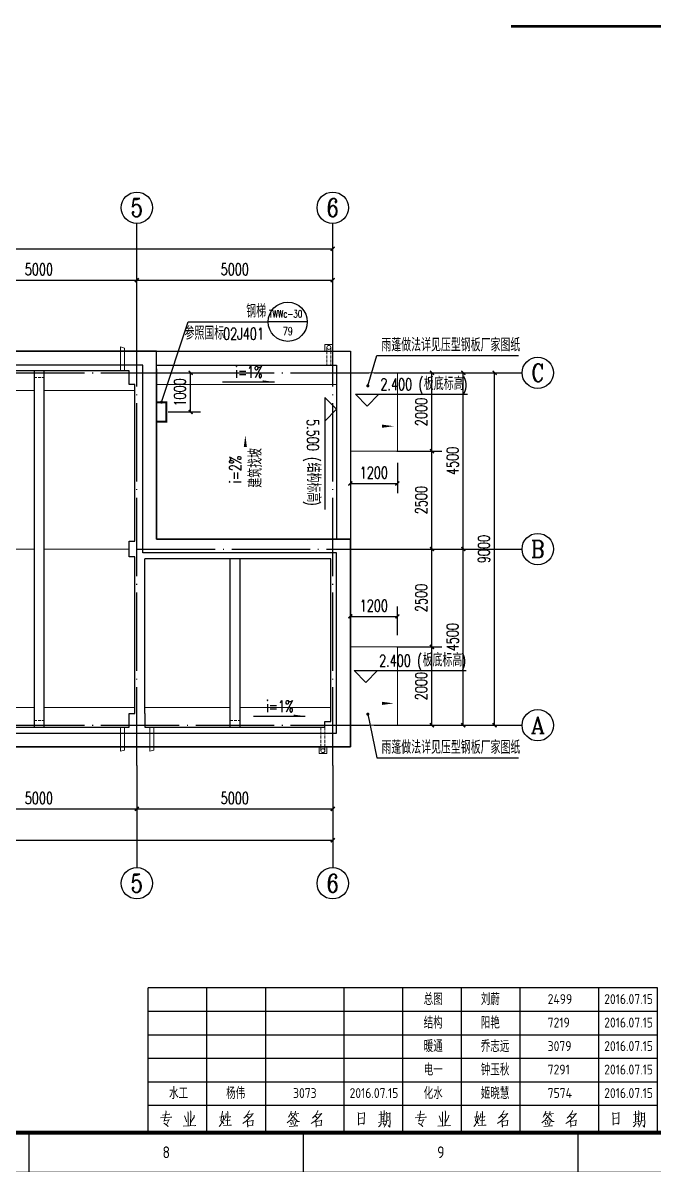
# Model space of a CAD drawing. Extents: x 170390 to 475615, y -37034 to 38097.
# Drawn here: x 340554 to 356663, y -30937 to -1593 of the extents above; entities that cross this region are included whole.
import ezdxf
from ezdxf.enums import TextEntityAlignment as Align

# ---------------------------------------------------------------- set-up
doc = ezdxf.new("R2010")
doc.units = 0
doc.header["$LTSCALE"] = 1000
doc.header["$MEASUREMENT"] = 0
doc.linetypes.add('DASH', pattern=[0.35, 0.25, -0.1])
doc.linetypes.add('DOTE', pattern=[2.42, 2, -0.2, 0.02, -0.2])
doc.layers.get('0').update_dxf_attribs({"color": 8})
doc.layers.get('Defpoints').update_dxf_attribs({"color": 8})
for name, color, linetype in [('AXIS', 8, 'Continuous'), ('AXIS_TEXT', 8, 'Continuous'), ('DIM_ELEV', 8, 'Continuous'), ('DIM_IDEN', 8, 'Continuous'), ('DIM_LEAD', 8, 'Continuous'), ('DIM_SYMB', 8, 'Continuous'), ('DOTE', 8, 'DOTE'), ('HQ1', 8, 'Continuous'), ('HQ2', 8, 'Continuous'), ('PUB_DIM', 8, 'Continuous'), ('PUB_TEXT', 8, 'Continuous'), ('WALL', 8, 'Continuous')]:
    doc.layers.add(name, color=color, linetype=linetype)
for name, color, linetype, lineweight in [('屋面', 8, 'Continuous', 20), ('建筑看线', 8, 'Continuous', 18), ('水', 8, 'Continuous', 18)]:
    doc.layers.add(name, color=color, linetype=linetype, lineweight=lineweight)
doc.styles.add('_TCH_AXIS', font='COMPLEX.shx', dxfattribs={"bigfont": 'dxt.shx'})
doc.styles.add('_TCH_DIM', font='SIMPLEX', dxfattribs={"bigfont": 'GBCBIG'})
doc.styles.add('_TCH_DIM_T3', font='SIMPLEX', dxfattribs={"width": 0.705882, "bigfont": 'GBCBIG'})
doc.styles.add('COMPLEX', font='COMPLEX')
doc.styles.add('DXT', font='geditxt.shx', dxfattribs={"width": 0.7, "bigfont": 'dxt.shx'})
doc.styles.get("Standard").update_dxf_attribs({"font": 'GBENOR', "bigfont": 'GBCBIG'})
doc.dimstyles.new('_TCH_ARCH&&100', dxfattribs={"dimtxt": 297.5, "dimasz": 100, "dimexe": 250, "dimexo": 300, "dimgap": 126.25, "dimtad": 1, "dimdec": 0, "dimzin": 0, "dimdsep": 46, "dimtxsty": '_TCH_DIM_T3', "dimblk": 'ARCHTICK', "dimcen": 0.09, "dimclrt": 7, "dimazin": 2, "dimtfac": 1, "dimtdec": 0, "dimtix": 1, "dimtmove": 2, "dimatfit": 3, "dimldrblk": 'ARCHTICK', "dimfxl": 0, "dimtolj": 1, "dimtzin": 0, "dimarcsym": 0})

# ---------------------------------------------------------------- blocks, each defined once
blk = doc.blocks.new('GEDI_WK_A1')
at = {"color": 3}
for p, q in [((490.58, 0), (490.58, 10)), ((560.67, 0), (560.67, 10)), ((630.75, 0), (630.75, 10))]:
    blk.add_line(p, q, dxfattribs=at)
for points, const_width in [([(0, 0), (841, 0), (841, 594), (0, 594)], 0.1), ([(25, 10), (831, 10), (831, 584), (25, 584)], 1)]:
    blk.add_lwpolyline(points, close=True, dxfattribs=dict(at, const_width=const_width))
for s, p in [('8', (525.62, 5)), ('9', (595.71, 5))]:
    blk.add_text(s, height=3, dxfattribs=at).set_placement(p, align=Align.MIDDLE)
blk = doc.blocks.new('GEDI_HQ1_2012')
at = {"layer": 'HQ1', "color": 2}
for p, q in [((0, 37), (-65, 37)), ((-65, 0), (-65, 37)), ((-50, 0), (-50, 37)), ((-35, 0), (-35, 37)), ((-15, 0), (-15, 37)), ((0, 0), (0, 37)), ((-65, 31), (0, 31)), ((-65, 25), (0, 25)), ((-65, 19), (0, 19)), ((-65, 13), (0, 13)), ((-65, 7), (0, 7)), ((0, 0), (0, 7)), ((-65, 0), (0, 0))]:
    blk.add_line(p, q, dxfattribs=at)
at = {"layer": 'HQ1', "color": 7, "lineweight": 0}
for points in [[(-61.84, 3.75), (-58.95, 3.96), (-59.09, 3.99), (-59.26, 3.96)], [(-61.32, 4.51), (-59.5, 4.74), (-59.61, 4.74), (-59.81, 4.67)], [(-60.48, 5.59), (-60.45, 5.32), (-60.68, 4.06), (-60.94, 2.94), (-61, 3), (-59.61, 3.24), (-59.64, 3.34), (-60.33, 1.98)], [(-55.7, 4.3), (-55.3, 3.17), (-55.24, 2.8)], [(-54.89, 5.32), (-54.83, 5.02), (-54.83, 1.71)], [(-54.16, 5.56), (-54.1, 5.29), (-54.16, 1.74)], [(-53.24, 4.44), (-53.3, 3.99), (-53.67, 3.34), (-54.13, 2.66)], [(-45.7, 4.4), (-45.7, 4.26), (-45.81, 3.69), (-45.9, 3.24), (-45.95, 2.94), (-46.07, 2.69), (-46.25, 2.39), (-46.42, 2.12), (-46.62, 1.84), (-46.85, 1.57)], [(-46.82, 3.96), (-45.72, 4.09)], [(-46.04, 5.53), (-46.04, 5.36), (-46.48, 3), (-46.3, 2.9), (-46.1, 2.73), (-45.92, 2.59), (-45.78, 2.42), (-45.7, 2.25)], [(-45.12, 4.88), (-45.12, 4.64), (-45.26, 3.99), (-45.4, 3.58), (-45.58, 3.21)], [(-45.29, 3), (-44.07, 3.17), (-44.22, 3.17), (-44.36, 3.11)], [(-45.17, 3.96), (-44.02, 4.06), (-44.1, 4.09), (-44.27, 4.06)], [(-44.71, 5.53), (-44.68, 5.32), (-44.74, 1.88)], [(-39.56, 4.64), (-39.47, 4.61), (-38.17, 4.84), (-38.25, 4.91), (-38.49, 4.57), (-38.74, 4.2), (-39.01, 3.89), (-39.3, 3.58), (-39.62, 3.27), (-39.96, 2.97), (-40.34, 2.69), (-40.4, 2.66), (-40.63, 2.52), (-40.86, 2.36)], [(-39.15, 5.7), (-39.18, 5.46), (-39.53, 4.91), (-39.73, 4.57), (-39.96, 4.26), (-40.25, 3.92), (-40.54, 3.69)], [(-39.88, 4.26), (-39.82, 4.23), (-39.5, 3.92), (-39.47, 3.75), (-39.59, 3.99)], [(-39.73, 3.04), (-39.67, 2.94), (-39.62, 2.08), (-39.59, 1.98), (-39.59, 1.37), (-39.62, 1.64), (-39.62, 1.74), (-38.19, 1.91), (-38.22, 1.91), (-38.37, 1.91), (-38.22, 3.17), (-38.17, 3.11), (-38.25, 3.07), (-39.64, 2.87)], [(-27.95, 4.37), (-27.98, 4.2), (-28.44, 3.58), (-28.47, 3.51), (-28.7, 3.21), (-29.11, 2.83), (-29.31, 2.66), (-29.51, 2.49)], [(-28.5, 5.49), (-28.53, 5.26), (-28.76, 4.74), (-28.96, 4.33), (-29.2, 3.99)], [(-28.73, 4.81), (-27.89, 4.91)], [(-28.53, 4.78), (-28.33, 4.26)], [(-27.57, 3.27), (-28.5, 3.14)], [(-28.07, 2.94), (-27.95, 2.42), (-28.01, 2.15), (-28.01, 2.52)], [(-28.01, 4.13), (-26.85, 2.83), (-26.38, 2.83), (-26.85, 2.87), (-27.08, 3.11)], [(-27.43, 5.49), (-27.4, 5.32), (-27.75, 4.37)], [(-27.6, 4.71), (-26.56, 4.88)], [(-27.28, 4.67), (-27.02, 4.13)], [(-22.07, 4.64), (-21.98, 4.61), (-20.68, 4.84), (-20.76, 4.91), (-20.99, 4.57), (-21.26, 4.2), (-21.52, 3.89), (-21.81, 3.58), (-22.12, 3.27), (-22.47, 2.97), (-22.85, 2.69), (-22.91, 2.66), (-23.14, 2.52), (-23.37, 2.36)], [(-21.66, 5.7), (-21.69, 5.46), (-22.04, 4.91), (-22.24, 4.57), (-22.47, 4.26), (-22.76, 3.92), (-23.05, 3.69)], [(-22.39, 4.26), (-22.33, 4.23), (-22.01, 3.92), (-21.98, 3.75), (-22.1, 3.99)], [(-22.24, 3.04), (-22.18, 2.94), (-22.12, 2.08), (-22.1, 1.98), (-22.1, 1.37), (-22.12, 1.64), (-22.12, 1.74), (-20.71, 1.91), (-20.74, 1.91), (-20.88, 1.91), (-20.74, 3.17), (-20.68, 3.11), (-20.76, 3.07), (-22.15, 2.87)], [(-11.41, 5.19), (-11.35, 4.84), (-11.32, 4.09), (-11.29, 3.31), (-11.29, 3.21), (-11.29, 2.66), (-11.29, 1.94), (-11.29, 2.18), (-10.17, 2.39), (-9.93, 2.15), (-9.87, 2.46), (-9.87, 2.87), (-9.84, 3.65), (-9.82, 4.47), (-9.82, 5.15), (-9.79, 5.05), (-11.32, 4.81)], [(-11.29, 3.58), (-10.17, 3.79), (-10.28, 3.82), (-10.54, 3.69)], [(-6.17, 2.63), (-4.37, 2.9), (-4.46, 2.94), (-4.57, 2.83)], [(-6.08, 4.57), (-4.37, 4.78)], [(-5.62, 5.49), (-5.56, 5.29), (-5.56, 2.73)], [(-5.53, 3.99), (-5.01, 4.09)], [(-5.5, 3.41), (-5.04, 3.51)], [(-4.8, 5.7), (-4.75, 5.49), (-4.83, 2.83)], [(-4.14, 5.22), (-4.05, 4.84), (-4.05, 4.09), (-4.08, 3.27), (-4.14, 2.76), (-4.28, 2.22), (-4.46, 1.88), (-4.78, 1.37)], [(-4.08, 3.07), (-4.02, 3.07), (-3.56, 3.17)], [(-4.05, 4.81), (-3.18, 4.98), (-3.27, 5.08), (-3.27, 4.03), (-3.27, 3.96), (-3.24, 2.42), (-3.27, 1.84), (-3.3, 1.5), (-3.33, 1.4), (-3.76, 1.84), (-3.36, 1.54)], [(-4.02, 3.96), (-3.53, 4.06)], [(-60.97, 2.42), (-60.62, 2.15), (-60.39, 1.98), (-60.13, 1.81), (-59.99, 1.67), (-59.9, 1.5)], [(-56.1, 1.64), (-52.83, 1.81), (-52.98, 1.84), (-53.3, 1.77)], [(-45.75, 1.81), (-43.72, 1.91), (-43.93, 1.94), (-44.27, 1.88)], [(-28.99, 1.61), (-26.79, 1.77), (-26.93, 1.77), (-27.25, 1.74)], [(-28.62, 2.66), (-28.47, 2.22), (-28.47, 2.01), (-28.5, 2.29)], [(-27.34, 2.9), (-27.34, 2.66), (-27.69, 1.71)], [(-5.5, 2.42), (-5.53, 2.25), (-5.76, 1.91), (-5.97, 1.67), (-6.17, 1.5)], [(-5.04, 2.52), (-4.72, 2.12), (-4.72, 1.94), (-4.83, 2.25)]]:
    blk.add_lwpolyline(points, dxfattribs=at)
blk.add_text('223344', height=0.0001).set_placement((-22.1, 1.74))
blk = doc.blocks.new('GEDI_HQ2_2012')
at = {"layer": 'HQ2', "color": 2}
for p, q in [((0, 37), (-65, 37)), ((-65, 0), (-65, 37)), ((-50, 0), (-50, 37)), ((-35, 0), (-35, 37)), ((-15, 0), (-15, 37)), ((0, 0), (0, 37)), ((-65, 31), (0, 31)), ((-65, 25), (0, 25)), ((-65, 19), (0, 19)), ((-65, 13), (0, 13)), ((-65, 7), (0, 7)), ((0, 0), (0, 7)), ((-65, 0), (0, 0))]:
    blk.add_line(p, q, dxfattribs=at)
at = {"layer": 'HQ2', "color": 7, "lineweight": 0}
for points in [[(-61.84, 3.75), (-58.95, 3.96), (-59.09, 3.99), (-59.26, 3.96)], [(-61.32, 4.51), (-59.5, 4.74), (-59.61, 4.74), (-59.81, 4.67)], [(-60.48, 5.59), (-60.45, 5.32), (-60.68, 4.06), (-60.94, 2.94), (-61, 3), (-59.61, 3.24), (-59.64, 3.34), (-60.33, 1.98)], [(-55.7, 4.3), (-55.3, 3.17), (-55.24, 2.8)], [(-54.89, 5.32), (-54.83, 5.02), (-54.83, 1.71)], [(-54.16, 5.56), (-54.1, 5.29), (-54.16, 1.74)], [(-53.24, 4.44), (-53.3, 3.99), (-53.67, 3.34), (-54.13, 2.66)], [(-45.7, 4.4), (-45.7, 4.26), (-45.81, 3.69), (-45.9, 3.24), (-45.95, 2.94), (-46.07, 2.69), (-46.25, 2.39), (-46.42, 2.12), (-46.62, 1.84), (-46.85, 1.57)], [(-46.82, 3.96), (-45.72, 4.09)], [(-46.04, 5.53), (-46.04, 5.36), (-46.48, 3), (-46.3, 2.9), (-46.1, 2.73), (-45.92, 2.59), (-45.78, 2.42), (-45.7, 2.25)], [(-45.12, 4.88), (-45.12, 4.64), (-45.26, 3.99), (-45.4, 3.58), (-45.58, 3.21)], [(-45.29, 3), (-44.07, 3.17), (-44.22, 3.17), (-44.36, 3.11)], [(-45.17, 3.96), (-44.02, 4.06), (-44.1, 4.09), (-44.27, 4.06)], [(-44.71, 5.53), (-44.68, 5.32), (-44.74, 1.88)], [(-39.56, 4.64), (-39.47, 4.61), (-38.17, 4.84), (-38.25, 4.91), (-38.49, 4.57), (-38.74, 4.2), (-39.01, 3.89), (-39.3, 3.58), (-39.62, 3.27), (-39.96, 2.97), (-40.34, 2.69), (-40.4, 2.66), (-40.63, 2.52), (-40.86, 2.36)], [(-39.15, 5.7), (-39.18, 5.46), (-39.53, 4.91), (-39.73, 4.57), (-39.96, 4.26), (-40.25, 3.92), (-40.54, 3.69)], [(-39.88, 4.26), (-39.82, 4.23), (-39.5, 3.92), (-39.47, 3.75), (-39.59, 3.99)], [(-39.73, 3.04), (-39.67, 2.94), (-39.62, 2.08), (-39.59, 1.98), (-39.59, 1.37), (-39.62, 1.64), (-39.62, 1.74), (-38.19, 1.91), (-38.22, 1.91), (-38.37, 1.91), (-38.22, 3.17), (-38.17, 3.11), (-38.25, 3.07), (-39.64, 2.87)], [(-27.95, 4.37), (-27.98, 4.2), (-28.44, 3.58), (-28.47, 3.51), (-28.7, 3.21), (-29.11, 2.83), (-29.31, 2.66), (-29.51, 2.49)], [(-28.5, 5.49), (-28.53, 5.26), (-28.76, 4.74), (-28.96, 4.33), (-29.2, 3.99)], [(-28.73, 4.81), (-27.89, 4.91)], [(-28.53, 4.78), (-28.33, 4.26)], [(-27.57, 3.27), (-28.5, 3.14)], [(-28.07, 2.94), (-27.95, 2.42), (-28.01, 2.15), (-28.01, 2.52)], [(-28.01, 4.13), (-26.85, 2.83), (-26.38, 2.83), (-26.85, 2.87), (-27.08, 3.11)], [(-27.43, 5.49), (-27.4, 5.32), (-27.75, 4.37)], [(-27.6, 4.71), (-26.56, 4.88)], [(-27.28, 4.67), (-27.02, 4.13)], [(-22.07, 4.64), (-21.98, 4.61), (-20.68, 4.84), (-20.76, 4.91), (-20.99, 4.57), (-21.26, 4.2), (-21.52, 3.89), (-21.81, 3.58), (-22.12, 3.27), (-22.47, 2.97), (-22.85, 2.69), (-22.91, 2.66), (-23.14, 2.52), (-23.37, 2.36)], [(-21.66, 5.7), (-21.69, 5.46), (-22.04, 4.91), (-22.24, 4.57), (-22.47, 4.26), (-22.76, 3.92), (-23.05, 3.69)], [(-22.39, 4.26), (-22.33, 4.23), (-22.01, 3.92), (-21.98, 3.75), (-22.1, 3.99)], [(-22.24, 3.04), (-22.18, 2.94), (-22.12, 2.08), (-22.1, 1.98), (-22.1, 1.37), (-22.12, 1.64), (-22.12, 1.74), (-20.71, 1.91), (-20.74, 1.91), (-20.88, 1.91), (-20.74, 3.17), (-20.68, 3.11), (-20.76, 3.07), (-22.15, 2.87)], [(-11.41, 5.19), (-11.35, 4.84), (-11.32, 4.09), (-11.29, 3.31), (-11.29, 3.21), (-11.29, 2.66), (-11.29, 1.94), (-11.29, 2.18), (-10.17, 2.39), (-9.93, 2.15), (-9.87, 2.46), (-9.87, 2.87), (-9.84, 3.65), (-9.82, 4.47), (-9.82, 5.15), (-9.79, 5.05), (-11.32, 4.81)], [(-11.29, 3.58), (-10.17, 3.79), (-10.28, 3.82), (-10.54, 3.69)], [(-6.17, 2.63), (-4.37, 2.9), (-4.46, 2.94), (-4.57, 2.83)], [(-6.08, 4.57), (-4.37, 4.78)], [(-5.62, 5.49), (-5.56, 5.29), (-5.56, 2.73)], [(-5.53, 3.99), (-5.01, 4.09)], [(-5.5, 3.41), (-5.04, 3.51)], [(-4.8, 5.7), (-4.75, 5.49), (-4.83, 2.83)], [(-4.14, 5.22), (-4.05, 4.84), (-4.05, 4.09), (-4.08, 3.27), (-4.14, 2.76), (-4.28, 2.22), (-4.46, 1.88), (-4.78, 1.37)], [(-4.08, 3.07), (-4.02, 3.07), (-3.56, 3.17)], [(-4.05, 4.81), (-3.18, 4.98), (-3.27, 5.08), (-3.27, 4.03), (-3.27, 3.96), (-3.24, 2.42), (-3.27, 1.84), (-3.3, 1.5), (-3.33, 1.4), (-3.76, 1.84), (-3.36, 1.54)], [(-4.02, 3.96), (-3.53, 4.06)], [(-60.97, 2.42), (-60.62, 2.15), (-60.39, 1.98), (-60.13, 1.81), (-59.99, 1.67), (-59.9, 1.5)], [(-56.1, 1.64), (-52.83, 1.81), (-52.98, 1.84), (-53.3, 1.77)], [(-45.75, 1.81), (-43.72, 1.91), (-43.93, 1.94), (-44.27, 1.88)], [(-28.99, 1.61), (-26.79, 1.77), (-26.93, 1.77), (-27.25, 1.74)], [(-28.62, 2.66), (-28.47, 2.22), (-28.47, 2.01), (-28.5, 2.29)], [(-27.34, 2.9), (-27.34, 2.66), (-27.69, 1.71)], [(-5.5, 2.42), (-5.53, 2.25), (-5.76, 1.91), (-5.97, 1.67), (-6.17, 1.5)], [(-5.04, 2.52), (-4.72, 2.12), (-4.72, 1.94), (-4.83, 2.25)]]:
    blk.add_lwpolyline(points, dxfattribs=at)
blk.add_text('112233', height=0.0001).set_placement((-22.1, 1.74))
blk = doc.blocks.new('_ArchTick')
at = {"color": 0, "linetype": 'ByBlock', "const_width": 0.4}
blk.add_lwpolyline([(-0.5, -0.5), (0.5, 0.5)], dxfattribs=at)
blk = doc.blocks.new('*D76')
at = {"layer": 'Defpoints', "color": 0, "transparency": 16777216}
for p in [(343960, -10527), (344834, -10527), (343960, -11527)]:
    blk.add_point(p, dxfattribs=at)
at = {"layer": 'PUB_DIM', "color": 0, "lineweight": -2, "transparency": 16777216}
for p, q in [((344260, -10527), (345084, -10527)), ((344834, -11527), (344834, -10527)), ((344260, -11527), (345084, -11527))]:
    blk.add_line(p, q, dxfattribs=at)
at = {"layer": 'PUB_DIM', "color": 0, "lineweight": -2, "transparency": 16777216, "xscale": 100, "yscale": 100, "zscale": 100}
for p, rotation in [((344834, -10527), 90), ((344834, -11527), 270)]:
    blk.add_blockref('_ArchTick', p, dxfattribs=dict(at, rotation=rotation))
at = {"layer": 'PUB_DIM', "color": 7, "transparency": 16777216, "insert": (344559, -11027), "char_height": 297.5, "attachment_point": 5, "rotation": 90, "style": '_TCH_DIM_T3'}
blk.add_mtext('\\A1;1000', dxfattribs=at)
blk = doc.blocks.new('*D77')
at = {"layer": 'Defpoints', "color": 0, "transparency": 16777216}
for p in [(348911, -12527), (350111, -12527), (350111, -13352)]:
    blk.add_point(p, dxfattribs=at)
at = {"layer": 'PUB_DIM', "color": 0, "lineweight": -2, "transparency": 16777216}
for p, q in [((348911, -12827), (348911, -13602)), ((350111, -12827), (350111, -13602)), ((348911, -13352), (350111, -13352))]:
    blk.add_line(p, q, dxfattribs=at)
at = {"layer": 'PUB_DIM', "color": 0, "lineweight": -2, "transparency": 16777216, "xscale": 100, "yscale": 100, "zscale": 100, "rotation": 180}
blk.add_blockref('_ArchTick', (348911, -13352), dxfattribs=at)
at = {"layer": 'PUB_DIM', "color": 0, "lineweight": -2, "transparency": 16777216, "xscale": 100, "yscale": 100, "zscale": 100}
blk.add_blockref('_ArchTick', (350111, -13352), dxfattribs=at)
at = {"layer": 'PUB_DIM', "color": 7, "transparency": 16777216, "insert": (349511, -13077), "char_height": 297.5, "attachment_point": 5, "style": '_TCH_DIM_T3'}
blk.add_mtext('\\A1;1200', dxfattribs=at)
blk = doc.blocks.new('*D99')
at = {"layer": 'Defpoints', "color": 0, "transparency": 16777216}
for p in [(349795, -17527), (350995, -17527), (349795, -19527)]:
    blk.add_point(p, dxfattribs=at)
at = {"layer": 'PUB_DIM', "color": 0, "lineweight": -2, "transparency": 16777216}
for p, q in [((350095, -17527), (351245, -17527)), ((350995, -19527), (350995, -17527)), ((350095, -19527), (351245, -19527))]:
    blk.add_line(p, q, dxfattribs=at)
at = {"layer": 'PUB_DIM', "color": 0, "lineweight": -2, "transparency": 16777216, "xscale": 100, "yscale": 100, "zscale": 100}
for p, rotation in [((350995, -17527), 90), ((350995, -19527), 270)]:
    blk.add_blockref('_ArchTick', p, dxfattribs=dict(at, rotation=rotation))
at = {"layer": 'PUB_DIM', "color": 7, "transparency": 16777216, "insert": (350720, -18527), "char_height": 297.5, "attachment_point": 5, "rotation": 90, "style": '_TCH_DIM_T3'}
blk.add_mtext('\\A1;2000', dxfattribs=at)
blk = doc.blocks.new('*D100')
at = {"layer": 'Defpoints', "color": 0, "transparency": 16777216}
for p in [(349795, -15027), (350995, -15027), (349795, -17527)]:
    blk.add_point(p, dxfattribs=at)
at = {"layer": 'PUB_DIM', "color": 0, "lineweight": -2, "transparency": 16777216}
for p, q in [((350095, -15027), (351245, -15027)), ((350995, -17527), (350995, -15027)), ((350095, -17527), (351245, -17527))]:
    blk.add_line(p, q, dxfattribs=at)
at = {"layer": 'PUB_DIM', "color": 0, "lineweight": -2, "transparency": 16777216, "xscale": 100, "yscale": 100, "zscale": 100}
for p, rotation in [((350995, -15027), 90), ((350995, -17527), 270)]:
    blk.add_blockref('_ArchTick', p, dxfattribs=dict(at, rotation=rotation))
at = {"layer": 'PUB_DIM', "color": 7, "transparency": 16777216, "insert": (350720, -16277), "char_height": 297.5, "attachment_point": 5, "rotation": 90, "style": '_TCH_DIM_T3'}
blk.add_mtext('\\A1;2500', dxfattribs=at)
blk = doc.blocks.new('*D101')
at = {"layer": 'Defpoints', "color": 0, "transparency": 16777216}
for p in [(349795, -12527), (350995, -12527), (349795, -15027)]:
    blk.add_point(p, dxfattribs=at)
at = {"layer": 'PUB_DIM', "color": 0, "lineweight": -2, "transparency": 16777216}
for p, q in [((350095, -12527), (351245, -12527)), ((350995, -15027), (350995, -12527)), ((350095, -15027), (351245, -15027))]:
    blk.add_line(p, q, dxfattribs=at)
at = {"layer": 'PUB_DIM', "color": 0, "lineweight": -2, "transparency": 16777216, "xscale": 100, "yscale": 100, "zscale": 100}
for p, rotation in [((350995, -12527), 90), ((350995, -15027), 270)]:
    blk.add_blockref('_ArchTick', p, dxfattribs=dict(at, rotation=rotation))
at = {"layer": 'PUB_DIM', "color": 7, "transparency": 16777216, "insert": (350720, -13777), "char_height": 297.5, "attachment_point": 5, "rotation": 90, "style": '_TCH_DIM_T3'}
blk.add_mtext('\\A1;2500', dxfattribs=at)
blk = doc.blocks.new('*D102')
at = {"layer": 'Defpoints', "color": 0, "transparency": 16777216}
for p in [(349795, -10527), (350995, -10527), (349795, -12527)]:
    blk.add_point(p, dxfattribs=at)
at = {"layer": 'PUB_DIM', "color": 0, "lineweight": -2, "transparency": 16777216}
for p, q in [((350095, -10527), (351245, -10527)), ((350995, -12527), (350995, -10527)), ((350095, -12527), (351245, -12527))]:
    blk.add_line(p, q, dxfattribs=at)
at = {"layer": 'PUB_DIM', "color": 0, "lineweight": -2, "transparency": 16777216, "xscale": 100, "yscale": 100, "zscale": 100}
for p, rotation in [((350995, -10527), 90), ((350995, -12527), 270)]:
    blk.add_blockref('_ArchTick', p, dxfattribs=dict(at, rotation=rotation))
at = {"layer": 'PUB_DIM', "color": 7, "transparency": 16777216, "insert": (350720, -11527), "char_height": 297.5, "attachment_point": 5, "rotation": 90, "style": '_TCH_DIM_T3'}
blk.add_mtext('\\A1;2000', dxfattribs=at)
blk = doc.blocks.new('*D103')
at = {"layer": 'Defpoints', "color": 0, "transparency": 16777216}
for p in [(350111, -16748), (348911, -17527), (350111, -17527)]:
    blk.add_point(p, dxfattribs=at)
at = {"layer": 'PUB_DIM', "color": 0, "lineweight": -2, "transparency": 16777216}
for p, q in [((348911, -17227), (348911, -16498)), ((350111, -17227), (350111, -16498)), ((348911, -16748), (350111, -16748))]:
    blk.add_line(p, q, dxfattribs=at)
at = {"layer": 'PUB_DIM', "color": 0, "lineweight": -2, "transparency": 16777216, "xscale": 100, "yscale": 100, "zscale": 100, "rotation": 180}
blk.add_blockref('_ArchTick', (348911, -16748), dxfattribs=at)
at = {"layer": 'PUB_DIM', "color": 0, "lineweight": -2, "transparency": 16777216, "xscale": 100, "yscale": 100, "zscale": 100}
blk.add_blockref('_ArchTick', (350111, -16748), dxfattribs=at)
at = {"layer": 'PUB_DIM', "color": 7, "transparency": 16777216, "insert": (349511, -16473), "char_height": 297.5, "attachment_point": 5, "style": '_TCH_DIM_T3'}
blk.add_mtext('\\A1;1200', dxfattribs=at)
blk = doc.blocks.new('*D105')
at = {"layer": 'AXIS', "color": 0, "lineweight": -2, "transparency": 16777216}
for p, q in [((349817, -15027), (352045, -15027)), ((351795, -19527), (351795, -15027)), ((349817, -19527), (352045, -19527))]:
    blk.add_line(p, q, dxfattribs=at)
at = {"layer": 'Defpoints', "color": 0, "transparency": 16777216}
for p in [(349517, -15027), (351795, -15027), (349517, -19527)]:
    blk.add_point(p, dxfattribs=at)
at = {"layer": 'AXIS', "color": 0, "lineweight": -2, "transparency": 16777216, "xscale": 100, "yscale": 100, "zscale": 100}
for p, rotation in [((351795, -15027), 90), ((351795, -19527), 270)]:
    blk.add_blockref('_ArchTick', p, dxfattribs=dict(at, rotation=rotation))
at = {"layer": 'AXIS', "color": 7, "transparency": 16777216, "insert": (351520, -17277), "char_height": 297.5, "attachment_point": 5, "rotation": 90, "style": '_TCH_DIM_T3'}
blk.add_mtext('\\A1;4500', dxfattribs=at)
blk = doc.blocks.new('*D106')
at = {"layer": 'AXIS', "color": 0, "lineweight": -2, "transparency": 16777216}
for p, q in [((349817, -10527), (352045, -10527)), ((351795, -15027), (351795, -10527)), ((349817, -15027), (352045, -15027))]:
    blk.add_line(p, q, dxfattribs=at)
at = {"layer": 'Defpoints', "color": 0, "transparency": 16777216}
for p in [(349517, -10527), (351795, -10527), (349517, -15027)]:
    blk.add_point(p, dxfattribs=at)
at = {"layer": 'AXIS', "color": 0, "lineweight": -2, "transparency": 16777216, "xscale": 100, "yscale": 100, "zscale": 100}
for p, rotation in [((351795, -10527), 90), ((351795, -15027), 270)]:
    blk.add_blockref('_ArchTick', p, dxfattribs=dict(at, rotation=rotation))
at = {"layer": 'AXIS', "color": 7, "transparency": 16777216, "insert": (351520, -12777), "char_height": 297.5, "attachment_point": 5, "rotation": 90, "style": '_TCH_DIM_T3'}
blk.add_mtext('\\A1;4500', dxfattribs=at)
blk = doc.blocks.new('*D107')
at = {"layer": 'AXIS', "color": 0, "lineweight": -2, "transparency": 16777216}
for p, q in [((349817, -10527), (352845, -10527)), ((352595, -19527), (352595, -10527)), ((349817, -19527), (352845, -19527))]:
    blk.add_line(p, q, dxfattribs=at)
at = {"layer": 'Defpoints', "color": 0, "transparency": 16777216}
for p in [(349517, -10527), (352595, -10527), (349517, -19527)]:
    blk.add_point(p, dxfattribs=at)
at = {"layer": 'AXIS', "color": 0, "lineweight": -2, "transparency": 16777216, "xscale": 100, "yscale": 100, "zscale": 100}
for p, rotation in [((352595, -10527), 90), ((352595, -19527), 270)]:
    blk.add_blockref('_ArchTick', p, dxfattribs=dict(at, rotation=rotation))
at = {"layer": 'AXIS', "color": 7, "transparency": 16777216, "insert": (352320, -15027), "char_height": 297.5, "attachment_point": 5, "rotation": 90, "style": '_TCH_DIM_T3'}
blk.add_mtext('\\A1;9000', dxfattribs=at)
blk = doc.blocks.new('*D111')
at = {"layer": 'AXIS', "color": 0, "lineweight": -2, "transparency": 16777216}
for p, q in [((338461, -9003), (338461, -7910)), ((343461, -9003), (343461, -7910)), ((338461, -8160), (343461, -8160))]:
    blk.add_line(p, q, dxfattribs=at)
at = {"layer": 'Defpoints', "color": 0, "transparency": 16777216}
for p in [(343461, -8160), (338461, -9303), (343461, -9303)]:
    blk.add_point(p, dxfattribs=at)
at = {"layer": 'AXIS', "color": 0, "lineweight": -2, "transparency": 16777216, "xscale": 100, "yscale": 100, "zscale": 100, "rotation": 180}
blk.add_blockref('_ArchTick', (338461, -8160), dxfattribs=at)
at = {"layer": 'AXIS', "color": 0, "lineweight": -2, "transparency": 16777216, "xscale": 100, "yscale": 100, "zscale": 100}
blk.add_blockref('_ArchTick', (343461, -8160), dxfattribs=at)
at = {"layer": 'AXIS', "color": 7, "transparency": 16777216, "insert": (340961, -7885), "char_height": 297.5, "attachment_point": 5, "style": '_TCH_DIM_T3'}
blk.add_mtext('\\A1;5000', dxfattribs=at)
blk = doc.blocks.new('*D112')
at = {"layer": 'AXIS', "color": 0, "lineweight": -2, "transparency": 16777216}
for p, q in [((343461, -9003), (343461, -7910)), ((348461, -9003), (348461, -7910)), ((343461, -8160), (348461, -8160))]:
    blk.add_line(p, q, dxfattribs=at)
at = {"layer": 'Defpoints', "color": 0, "transparency": 16777216}
for p in [(348461, -8160), (343461, -9303), (348461, -9303)]:
    blk.add_point(p, dxfattribs=at)
at = {"layer": 'AXIS', "color": 0, "lineweight": -2, "transparency": 16777216, "xscale": 100, "yscale": 100, "zscale": 100, "rotation": 180}
blk.add_blockref('_ArchTick', (343461, -8160), dxfattribs=at)
at = {"layer": 'AXIS', "color": 0, "lineweight": -2, "transparency": 16777216, "xscale": 100, "yscale": 100, "zscale": 100}
blk.add_blockref('_ArchTick', (348461, -8160), dxfattribs=at)
at = {"layer": 'AXIS', "color": 7, "transparency": 16777216, "insert": (345961, -7885), "char_height": 297.5, "attachment_point": 5, "style": '_TCH_DIM_T3'}
blk.add_mtext('\\A1;5000', dxfattribs=at)
blk = doc.blocks.new('*D113')
at = {"layer": 'AXIS', "color": 0, "lineweight": -2, "transparency": 16777216}
for p, q in [((323961, -9003), (323961, -7110)), ((348461, -9003), (348461, -7110)), ((323961, -7360), (348461, -7360))]:
    blk.add_line(p, q, dxfattribs=at)
at = {"layer": 'Defpoints', "color": 0, "transparency": 16777216}
for p in [(348461, -7360), (323961, -9303), (348461, -9303)]:
    blk.add_point(p, dxfattribs=at)
at = {"layer": 'AXIS', "color": 0, "lineweight": -2, "transparency": 16777216, "xscale": 100, "yscale": 100, "zscale": 100, "rotation": 180}
blk.add_blockref('_ArchTick', (323961, -7360), dxfattribs=at)
at = {"layer": 'AXIS', "color": 0, "lineweight": -2, "transparency": 16777216, "xscale": 100, "yscale": 100, "zscale": 100}
blk.add_blockref('_ArchTick', (348461, -7360), dxfattribs=at)
at = {"layer": 'AXIS', "color": 7, "transparency": 16777216, "insert": (336211, -7085), "char_height": 297.5, "attachment_point": 5, "style": '_TCH_DIM_T3'}
blk.add_mtext('\\A1;24500', dxfattribs=at)
blk = doc.blocks.new('*D117')
at = {"layer": 'AXIS', "color": 0, "lineweight": -2, "transparency": 16777216}
for p, q in [((338461, -20859), (338461, -21913)), ((343461, -20859), (343461, -21913)), ((338461, -21663), (343461, -21663))]:
    blk.add_line(p, q, dxfattribs=at)
at = {"layer": 'Defpoints', "color": 0, "transparency": 16777216}
for p in [(338461, -20559), (343461, -20559), (343461, -21663)]:
    blk.add_point(p, dxfattribs=at)
at = {"layer": 'AXIS', "color": 0, "lineweight": -2, "transparency": 16777216, "xscale": 100, "yscale": 100, "zscale": 100, "rotation": 180}
blk.add_blockref('_ArchTick', (338461, -21663), dxfattribs=at)
at = {"layer": 'AXIS', "color": 0, "lineweight": -2, "transparency": 16777216, "xscale": 100, "yscale": 100, "zscale": 100}
blk.add_blockref('_ArchTick', (343461, -21663), dxfattribs=at)
at = {"layer": 'AXIS', "color": 7, "transparency": 16777216, "insert": (340961, -21388), "char_height": 297.5, "attachment_point": 5, "style": '_TCH_DIM_T3'}
blk.add_mtext('\\A1;5000', dxfattribs=at)
blk = doc.blocks.new('*D118')
at = {"layer": 'AXIS', "color": 0, "lineweight": -2, "transparency": 16777216}
for p, q in [((343461, -20859), (343461, -21913)), ((348461, -20859), (348461, -21913)), ((343461, -21663), (348461, -21663))]:
    blk.add_line(p, q, dxfattribs=at)
at = {"layer": 'Defpoints', "color": 0, "transparency": 16777216}
for p in [(343461, -20559), (348461, -20559), (348461, -21663)]:
    blk.add_point(p, dxfattribs=at)
at = {"layer": 'AXIS', "color": 0, "lineweight": -2, "transparency": 16777216, "xscale": 100, "yscale": 100, "zscale": 100, "rotation": 180}
blk.add_blockref('_ArchTick', (343461, -21663), dxfattribs=at)
at = {"layer": 'AXIS', "color": 0, "lineweight": -2, "transparency": 16777216, "xscale": 100, "yscale": 100, "zscale": 100}
blk.add_blockref('_ArchTick', (348461, -21663), dxfattribs=at)
at = {"layer": 'AXIS', "color": 7, "transparency": 16777216, "insert": (345961, -21388), "char_height": 297.5, "attachment_point": 5, "style": '_TCH_DIM_T3'}
blk.add_mtext('\\A1;5000', dxfattribs=at)
blk = doc.blocks.new('*D119')
at = {"layer": 'AXIS', "color": 0, "lineweight": -2, "transparency": 16777216}
for p, q in [((323961, -20859), (323961, -22713)), ((348461, -20859), (348461, -22713)), ((323961, -22463), (348461, -22463))]:
    blk.add_line(p, q, dxfattribs=at)
at = {"layer": 'Defpoints', "color": 0, "transparency": 16777216}
for p in [(323961, -20559), (348461, -20559), (348461, -22463)]:
    blk.add_point(p, dxfattribs=at)
at = {"layer": 'AXIS', "color": 0, "lineweight": -2, "transparency": 16777216, "xscale": 100, "yscale": 100, "zscale": 100, "rotation": 180}
blk.add_blockref('_ArchTick', (323961, -22463), dxfattribs=at)
at = {"layer": 'AXIS', "color": 0, "lineweight": -2, "transparency": 16777216, "xscale": 100, "yscale": 100, "zscale": 100}
blk.add_blockref('_ArchTick', (348461, -22463), dxfattribs=at)
at = {"layer": 'AXIS', "color": 7, "transparency": 16777216, "insert": (336211, -22188), "char_height": 297.5, "attachment_point": 5, "style": '_TCH_DIM_T3'}
blk.add_mtext('\\A1;24500', dxfattribs=at)
blk = doc.blocks.new('_AXISO')
blk.add_circle((0, 0), 0.5)
at = {"layer": 'AXIS_TEXT', "style": 'COMPLEX', "width": 1.041667}
blk.add_attdef('A', text='', height=0.56, dxfattribs=at).set_placement((-0.25, -0.28), (0.25, -0.28), align=Align.FIT)

msp = doc.modelspace()

# ---------------------------------------------------------------- hatches: boundary and pattern name
at = {"layer": 'DIM_SYMB'}
for points in [[(346972.3, -10759.5), (346672.3, -10759.5), (346672.3, -10719.5)], [(347760.2, -19295.2), (347460.2, -19295.2), (347460.2, -19255.2)]]:
    msp.add_hatch(color=256, dxfattribs=at).paths.add_polyline_path(points)

# ---------------------------------------------------------------- linework, layer by layer
for p, q in [((343961.5, -14777.3), (343961.5, -9977.3)), ((343961.5, -10427.3), (343961.5, -14777.3)), ((343961.5, -14777.3), (348911.5, -14777.3))]:
    msp.add_line(p, q)
at = {"color": 4}
for p, q in [((340836.5, -10477.3), (340836.5, -19577.3)), ((341086.5, -10477.3), (341086.5, -19577.3)), ((343411.5, -14827.3), (343411.5, -10827.3)), ((343411.5, -19227.3), (343411.5, -15227.3)), ((343661.5, -19227.3), (343661.5, -15277.3)), ((345836.5, -15277.3), (345836.5, -19577.3)), ((346086.5, -15277.3), (346086.5, -19577.3))]:
    msp.add_line(p, q, dxfattribs=at)
for points in [[(343961.5, -20077.3), (323511.5, -20077.3), (323511.5, -9977.3), (343961.5, -9977.3)], [(348911.5, -14777.3), (343961.5, -14777.3), (343961.5, -9977.3), (323511.5, -9977.3), (323511.5, -20077.3), (348911.5, -20077.3), (348911.5, -14777.3)], [(348911.5, -14777.3), (348911.5, -20077.3), (343961.5, -20077.3)]]:
    msp.add_lwpolyline(points)
for points in [[(343961.5, -9977.3), (348911.5, -9977.3), (348911.5, -14777.3)], [(343261.5, -10477.3), (338661.5, -10477.3)], [(343411.5, -10827.3), (343261.5, -10827.3), (343261.5, -10477.3)], [(343961.5, -10327.3), (348561.5, -10327.3), (348561.5, -14777.3)], [(343411.5, -15227.3), (343261.5, -15227.3), (343261.5, -14827.3), (343411.5, -14827.3)], [(348411.5, -19427.3), (348411.5, -15277.3), (343661.5, -15277.3)], [(343261.5, -19577.3), (343261.5, -19227.3), (343411.5, -19227.3)], [(343661.5, -19227.3), (343661.5, -19227.3), (343661.5, -19577.3)], [(338661.5, -19577.3), (343261.5, -19577.3)], [(343661.5, -19577.3), (348261.5, -19577.3)], [(348261.5, -19577.3), (348261.5, -19427.3), (348411.5, -19427.3)]]:
    msp.add_lwpolyline(points, dxfattribs=at)
msp.add_lwpolyline([(348561.5, -15127.3), (343611.5, -15127.3), (343611.5, -10327.3), (323861.5, -10327.3), (323861.5, -19727.3), (348561.5, -19727.3)], close=True)
at = {"layer": 'AXIS'}
for p, q in [((343461.5, -9303.5), (343461.5, -6709.6)), ((348461.5, -9303.5), (348461.5, -6709.6)), ((349517.3, -10527.3), (353295.4, -10527.3)), ((349517.3, -15027.3), (353295.4, -15027.3)), ((349517.3, -19527.3), (353295.4, -19527.3)), ((343461.5, -20558.9), (343461.5, -23163.2)), ((348461.5, -20558.9), (348461.5, -23163.2))]:
    msp.add_line(p, q, dxfattribs=at)
at = {"layer": 'DIM_ELEV'}
for p, q in [((349340.9, -11374.9), (349040.9, -11074.9)), ((349040.9, -11074.9), (351900.1, -11074.9)), ((349340.9, -11374.9), (349640.9, -11074.9)), ((348561.5, -11459.2), (348261.5, -11159.2)), ((348261.5, -11159.2), (348261.5, -14018.4)), ((348561.5, -11459.2), (348261.5, -11759.2)), ((349307.8, -18432.9), (349007.8, -18132.9)), ((349007.8, -18132.9), (351867, -18132.9)), ((349307.8, -18432.9), (349607.8, -18132.9))]:
    msp.add_line(p, q, dxfattribs=at)
at = {"layer": 'DIM_IDEN'}
msp.add_line((347812.8, -9223.7), (346812.8, -9223.7), dxfattribs=at)
msp.add_circle((347312.8, -9223.7), 500, dxfattribs=at)
at = {"layer": 'DIM_LEAD'}
for p, q in [((344086.5, -11276.9), (344767.1, -9223.7)), ((344086.5, -11276.9), (344767.1, -9223.7)), ((344767.1, -9223.7), (346812.8, -9223.7)), ((349356.9, -10860.9), (349587.5, -10085.8)), ((349587.5, -10085.8), (353201.1, -10085.8)), ((349356.9, -19243.7), (349589, -20362.3)), ((349589, -20362.3), (353202.5, -20362.3))]:
    msp.add_line(p, q, dxfattribs=at)
at = {"layer": 'DIM_LEAD', "const_width": 40}
for points in [[(349351.2, -10880.1, 1), (349362.6, -10841.8, 1)], [(344080.2, -11295.9, 1), (344092.8, -11257.9, 1)], [(344080.2, -11295.9, 1), (344092.8, -11257.9, 1)], [(349352.8, -19224.1, 1), (349360.9, -19263.3, 1)]]:
    msp.add_lwpolyline(points, format="xyb", close=True, dxfattribs=at)
at = {"layer": 'DIM_SYMB', "lineweight": 0, "const_width": 70}
msp.add_lwpolyline([(353012.9, -1678.2), (357474.1, -1678.2)], dxfattribs=at)
at = {"layer": 'DIM_SYMB'}
for points in [[(345646.8, -10759.5), (346972.3, -10759.5)], [(346434.7, -19295.2), (347760.2, -19295.2)]]:
    msp.add_lwpolyline(points, dxfattribs=at)
for points in [[(349200.4, -11890.2, 0, 0, 0), (350020.6, -11890.2, 0, 80, 0), (349720.6, -11890.2, 0, 0, 0)], [(346230.6, -13847.3, 0, 0, 0), (346230.6, -12120.9, 0, 80, 0), (346230.6, -12420.9, 0, 0, 0)], [(349200.4, -18968.3, 0, 0, 0), (350020.6, -18968.3, 0, 80, 0), (349720.6, -18968.3, 0, 0, 0)]]:
    msp.add_lwpolyline(points, format="xyseb", dxfattribs=at)
at = {"layer": 'DOTE'}
for p, q in [((343461.5, -20558.9), (343461.5, -9303.5)), ((348461.5, -20558.9), (348461.5, -9303.5)), ((323183.6, -10527.3), (349517.3, -10527.3)), ((343461.5, -15027.3), (349517.3, -15027.3)), ((323183.6, -19527.3), (349517.3, -19527.3))]:
    msp.add_line(p, q, dxfattribs=at)
at = {"layer": 'WALL', "const_width": 50}
msp.add_lwpolyline([(343961.5, -11276.9), (344211.5, -11276.9), (344211.5, -11776.9), (343961.5, -11776.9)], dxfattribs=at)
at = {"layer": '屋面'}
for p, q in [((348561.5, -10827.3), (343961.5, -10827.3)), ((338611.5, -15027.3), (340836.5, -15027.3)), ((341086.5, -15027.3), (343261.5, -15027.3))]:
    msp.add_line(p, q, dxfattribs=at)
for points in [[(340836.5, -10977.3), (338611.5, -10977.3)], [(343411.5, -10977.3), (341086.5, -10977.3)], [(340836.5, -19077.3), (338611.5, -19077.3)], [(343411.5, -19077.3), (341086.5, -19077.3)], [(343661.5, -19077.3), (345836.5, -19077.3)], [(346086.5, -19077.3), (348411.5, -19077.3)]]:
    msp.add_lwpolyline(points, dxfattribs=at)
at = {"layer": '建筑看线'}
for points in [[(348911.5, -10527.3), (350111.5, -10527.3), (350111.5, -12527.3), (348911.5, -12527.3)], [(348911.5, -17527.3), (350111.5, -17527.3), (350111.5, -19527.3), (348911.5, -19527.3)]]:
    msp.add_lwpolyline(points, dxfattribs=at)
at = {"layer": '水', "color": 6, "ltscale": 0.3}
for p, q in [((343043.9, -9861.7), (343043.9, -10477.3)), ((343143.9, -9895.3), (343043.9, -9861.7)), ((343143.9, -9895.3), (343143.9, -10477.3)), ((343043.9, -20192.9), (343043.9, -19577.3)), ((343143.9, -20159.4), (343143.9, -19577.3)), ((343794.2, -20192.9), (343794.2, -19577.3)), ((343894.2, -20159.4), (343894.2, -19577.3)), ((343143.9, -20159.4), (343043.9, -20192.9)), ((343894.2, -20159.4), (343794.2, -20192.9))]:
    msp.add_line(p, q, dxfattribs=at)
at = {"layer": '水', "linetype": 'DASH', "ltscale": 0.3}
for p, q in [((348311.5, -9977.3), (348311.5, -10327.3)), ((348411.5, -9977.3), (348411.5, -10327.3)), ((340836.5, -10527.3), (341086.5, -10527.3)), ((340836.5, -10647.3), (341086.5, -10647.3)), ((340836.5, -19407.3), (341086.5, -19407.3)), ((340836.5, -19527.3), (341086.5, -19527.3)), ((345836.5, -19407.3), (346086.5, -19407.3)), ((345836.5, -19527.3), (346086.5, -19527.3)), ((348161.5, -20077.3), (348161.5, -19577.3)), ((348261.5, -20077.3), (348261.5, -19577.3))]:
    msp.add_line(p, q, dxfattribs=at)
at = {"layer": '水'}
for points in [[(348461.5, -9977.3), (348461.5, -9803.4), (348261.5, -9803.4), (348261.5, -9977.3)], [(348311.5, -9877.3), (348311.5, -9977.3)], [(348411.5, -9877.3), (348411.5, -9977.3)], [(348311.5, -20077.3), (348311.5, -20251.2), (348111.5, -20251.2), (348111.5, -20077.3)], [(348161.5, -20177.3), (348161.5, -20077.3)], [(348261.5, -20177.3), (348261.5, -20077.3)]]:
    msp.add_lwpolyline(points, dxfattribs=at)
for centre, start, end in [((348361.5, -9877.3), 0, 180), ((348361.5, -9877.3), 180, 0), ((348211.5, -20177.3), 0, 180), ((348211.5, -20177.3), 180, 0)]:
    msp.add_arc(centre, 50, start, end, dxfattribs=at)

# ---------------------------------------------------------------- block references
at = {"xscale": 100, "yscale": 100, "zscale": 100}
for name, p in [('GEDI_WK_A1', (291650.1, -30931.7)), ('GEDI_HQ2_2012', (350250.1, -29931.7)), ('GEDI_HQ1_2012', (356750.1, -29931.7))]:
    msp.add_blockref(name, p, dxfattribs=at)
at = {"layer": 'AXIS'}
ref = msp.add_blockref('_AXISO', (343461.5, -6309.6), dxfattribs=dict(at, xscale=800, yscale=800, zscale=800))
ref.add_attrib('A', '5', dxfattribs={"layer": 'AXIS_TEXT', "height": 465.9, "style": '_TCH_AXIS'}).set_placement((343306.2, -6542.6), (343616.8, -6542.6), align=Align.FIT)
ref = msp.add_blockref('_AXISO', (348461.5, -6309.6), dxfattribs=dict(at, xscale=800, yscale=800, zscale=800))
ref.add_attrib('A', '6', dxfattribs={"layer": 'AXIS_TEXT', "height": 465.9, "style": '_TCH_AXIS'}).set_placement((348306.2, -6542.6), (348616.8, -6542.6), align=Align.FIT)
ref = msp.add_blockref('_AXISO', (353695.4, -10527.3), dxfattribs=dict(at, xscale=800, yscale=800, zscale=800))
ref.add_attrib('A', 'C', dxfattribs={"layer": 'AXIS_TEXT', "height": 455.7, "style": '_TCH_AXIS'}).set_placement((353532.7, -10755.2), (353858.1, -10755.2), align=Align.FIT)
ref = msp.add_blockref('_AXISO', (353695.4, -15027.3), dxfattribs=dict(at, xscale=800, yscale=800, zscale=800))
ref.add_attrib('A', 'B', dxfattribs={"layer": 'AXIS_TEXT', "height": 435.3, "style": '_TCH_AXIS'}).set_placement((353519.2, -15245), (353871.6, -15245), align=Align.FIT)
ref = msp.add_blockref('_AXISO', (353695.4, -19527.3), dxfattribs=dict(at, xscale=800, yscale=800, zscale=800))
ref.add_attrib('A', 'A', dxfattribs={"layer": 'AXIS_TEXT', "height": 425.2, "style": '_TCH_AXIS'}).set_placement((353513.2, -19739.9), (353877.6, -19739.9), align=Align.FIT)
ref = msp.add_blockref('_AXISO', (343461.5, -23563.2), dxfattribs=dict(at, xscale=800, yscale=800, zscale=800))
ref.add_attrib('A', '5', dxfattribs={"layer": 'AXIS_TEXT', "height": 465.9, "style": '_TCH_AXIS'}).set_placement((343306.2, -23796.2), (343616.8, -23796.2), align=Align.FIT)
ref = msp.add_blockref('_AXISO', (348461.5, -23563.2), dxfattribs=dict(at, xscale=800, yscale=800, zscale=800))
ref.add_attrib('A', '6', dxfattribs={"layer": 'AXIS_TEXT', "height": 465.9, "style": '_TCH_AXIS'}).set_placement((348306.2, -23796.2), (348616.8, -23796.2), align=Align.FIT)

# ---------------------------------------------------------------- texts
at = {"layer": 'DIM_ELEV', "color": 7, "style": '_TCH_DIM', "width": 0.705882}
for s, p in [('2.400', (349678.5, -10969.9)), ('(', (350648.5, -10969.9)), (')', (351771.5, -10969.9)), ('2.400', (349645.4, -18027.9)), ('(', (350615.4, -18027.9)), (')', (351738.4, -18027.9))]:
    msp.add_text(s, height=297.5, dxfattribs=at).set_placement(p)
at = {"layer": 'DIM_ELEV', "color": 7, "style": '_TCH_DIM'}
for p in [(350788.5, -10969.9), (350755.4, -18027.9)]:
    msp.add_text('板底标高', height=337.59, dxfattribs=at).set_placement(p)
at = {"layer": 'DIM_ELEV', "color": 7, "style": '_TCH_DIM', "width": 0.705882}
for s, p in [('5.500', (347806.5, -11708.9)), ('(', (347806.5, -12678.9)), (')', (347806.5, -13801.9))]:
    msp.add_text(s, height=297.5, rotation=270, dxfattribs=at).set_placement(p)
at = {"layer": 'DIM_ELEV', "color": 7, "style": '_TCH_DIM'}
msp.add_text('结构标高', height=337.59, rotation=270, dxfattribs=at).set_placement((347806.5, -12818.9))
at = {"layer": 'DIM_LEAD', "color": 7, "style": '_TCH_DIM'}
for s, height, p in [('钢梯', 337.59, (346253.6, -9118.7)), ('参照国标', 337.59, (344678.9, -9678.7)), ('雨蓬做法详见压型钢板厂家图纸', 337.589, (349704.1, -9980.8)), ('雨蓬做法详见压型钢板厂家图纸', 337.589, (349705.5, -20257.3))]:
    msp.add_text(s, height=height, dxfattribs=at).set_placement(p)
at = {"layer": 'DIM_LEAD', "color": 7, "style": '_TCH_DIM', "width": 0.705882}
for s, height, p in [('TWWc-30', 190.4, (346831.7, -9115.4)), ('02J401', 297.5, (345661.8, -9678.7))]:
    msp.add_text(s, height=height, dxfattribs=at).set_placement(p)
at = {"layer": 'DIM_SYMB', "color": 7, "style": '_TCH_DIM', "width": 0.705882}
for p in [(345969.5, -10654.5), (346757.5, -19190.2)]:
    msp.add_text('i=1%%%', height=297.5, dxfattribs=at).set_placement(p)
at = {"layer": 'DIM_SYMB', "color": 7, "style": '_TCH_DIM'}
msp.add_text('建筑找坡', height=337.59, rotation=90, dxfattribs=at).set_placement((346652.1, -13460.7))
at = {"layer": 'DIM_SYMB', "color": 7, "style": '_TCH_DIM', "width": 0.705882}
msp.add_text('i=2%', height=297.5, rotation=90, dxfattribs=at).set_placement((346125.6, -13344.1))
at = {"layer": 'PUB_TEXT', "style": 'DXT', "width": 0.795455}
msp.add_text('79', height=206.08, dxfattribs=at).set_placement((347185.3, -9564.6), (347442.9, -9564.6), align=Align.FIT)
at = {"layer": 'PUB_TEXT'}
for s, height, p in [('总图', 303.83, (350783.1, -26673.8)), ('刘蔚', 303.83, (352241.6, -26673.8)), ('2499', 252, (353949.3, -26646.2)), ('2016.07.15', 252, (355391.2, -26646.2)), ('结构', 303.83, (350783.1, -27273.8)), ('阳艳', 303.83, (352241.6, -27273.8)), ('7219', 252, (353949.3, -27246.2)), ('2016.07.15', 252, (355391.2, -27246.2)), ('暖通', 303.83, (350783.1, -27873.8)), ('乔志远', 303.83, (352241.6, -27873.8)), ('3079', 252, (353949.3, -27846.2)), ('2016.07.15', 252, (355391.2, -27846.2)), ('电一', 303.83, (350783.1, -28473.8)), ('钟玉秋', 303.83, (352241.6, -28473.8)), ('7291', 252, (353949.3, -28446.2)), ('2016.07.15', 252, (355391.2, -28446.2)), ('水工', 303.83, (344283.1, -29073.8)), ('杨伟', 303.83, (345741.6, -29073.8)), ('化水', 303.83, (350783.1, -29073.8)), ('姬晓慧', 303.83, (352241.6, -29073.8)), ('3073', 252, (347449.3, -29046.2)), ('2016.07.15', 252, (348891.2, -29046.2)), ('7574', 252, (353949.3, -29046.2)), ('2016.07.15', 252, (355391.2, -29046.2))]:
    msp.add_text(s, height=height, dxfattribs=at).set_placement(p)

# ---------------------------------------------------------------- dimensions: what is measured, and where the dimension line sits
at = {"layer": 'AXIS'}
for p1, p2, distance, picture, middle in [((323961.5, -9303.5), (348461.5, -9303.5), 1943.9, '*D113', (336211.5, -7084.6)), ((338461.5, -9303.5), (343461.5, -9303.5), 1143.9, '*D111', (340961.5, -7884.6)), ((343461.5, -9303.5), (348461.5, -9303.5), 1143.9, '*D112', (345961.5, -7884.6)), ((349517.3, -15027.3), (349517.3, -10527.3), -2278.1, '*D106', (351520.4, -12777.3)), ((349517.3, -19527.3), (349517.3, -10527.3), -3078.1, '*D107', (352320.4, -15027.3)), ((349517.3, -19527.3), (349517.3, -15027.3), -2278.1, '*D105', (351520.4, -17277.3)), ((323961.5, -20558.9), (348461.5, -20558.9), -1904.3, '*D119', (336211.5, -22188.2)), ((338461.5, -20558.9), (343461.5, -20558.9), -1104.3, '*D117', (340961.5, -21388.2)), ((343461.5, -20558.9), (348461.5, -20558.9), -1104.3, '*D118', (345961.5, -21388.2))]:
    dim = msp.add_aligned_dim(p1=p1, p2=p2, distance=distance, dimstyle='_TCH_ARCH&&100', dxfattribs=at)
    dim.commit()
    dim.dimension.update_dxf_attribs({"geometry": picture, "text_midpoint": middle})
at = {"layer": 'PUB_DIM'}
for p1, p2, distance, picture, middle in [((343960.4, -11526.9), (343960.4, -10527.3), -873.8, '*D76', (344559.2, -11027.1)), ((349795.4, -12527.3), (349795.4, -10527.3), -1200, '*D102', (350720.4, -11527.3)), ((348911.5, -12527.3), (350111.5, -12527.3), -824.3, '*D77', (349511.5, -13076.6)), ((349795.4, -15027.3), (349795.4, -12527.3), -1200, '*D101', (350720.4, -13777.3)), ((349795.4, -17527.3), (349795.4, -15027.3), -1200, '*D100', (350720.4, -16277.3)), ((348911.5, -17527.3), (350111.5, -17527.3), 779.2, '*D103', (349511.5, -16473.1)), ((349795.4, -19527.3), (349795.4, -17527.3), -1200, '*D99', (350720.4, -18527.3))]:
    dim = msp.add_aligned_dim(p1=p1, p2=p2, distance=distance, dimstyle='_TCH_ARCH&&100', dxfattribs=at)
    dim.commit()
    dim.dimension.update_dxf_attribs({"geometry": picture, "text_midpoint": middle})

doc.saveas('drawing.dxf')
